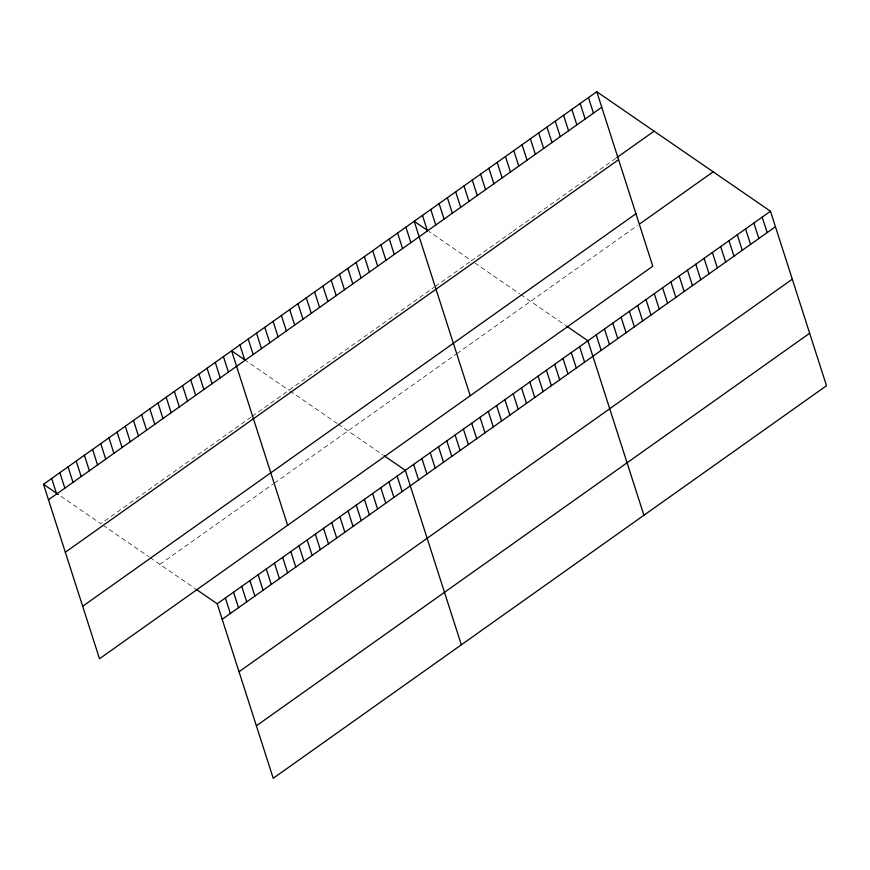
<?xml version="1.0" encoding="UTF-8"?>
<svg xmlns="http://www.w3.org/2000/svg" width="870" height="870" viewBox="0 0 870 870"><rect width="100%" height="100%" fill="white"/><g stroke="black" fill="none" stroke-linecap="round" stroke-linejoin="round"><path stroke-width="0.65" stroke-dasharray="4.35 3.26" d="M251.115 417.089L100.822 523.718L59.421 495.237M252.137 416.36L434.173 287.209M435.207 286.469L470.485 261.446M511.973 232.007L471.518 260.717L429.051 231.496M513.017 231.268L615.71 158.405M159.884 564.347L273.365 483.84M274.387 483.111L455.88 354.34M456.924 353.601L637.427 225.537M474.803 262.968L519.64 293.821M520.738 294.571L565.609 325.445M244.35 359.582L288.938 390.249M290.025 391L337.06 423.364M338.158 424.114L383.028 454.988M103.008 525.219L148.944 556.822M150.042 557.583L194.913 588.446"/><path stroke-width="1.3" d="M596.776 91.731L652.794 266.209L99.517 658.753L43.5 484.275L596.776 91.731L770.483 211.247L826.5 385.725L273.224 778.269L217.206 603.791L195.978 589.186M48.47 499.771L601.746 107.227M616.754 157.666L654.099 131.174M65.315 552.232L618.592 159.689M82.672 606.292L635.948 213.748M639.504 224.068L713.161 171.803M217.206 603.791L770.483 211.247M222.176 619.277L775.453 226.733M239.022 671.749L792.298 279.205M256.378 725.797L809.655 333.253M426.931 230.039L414.196 221.274L470.213 395.752M566.674 326.174L587.903 340.779L643.92 515.257M244.35 359.582L231.616 350.817L287.633 525.295M384.094 455.717L405.322 470.322L461.339 644.8M43.5 484.275L58.366 494.497M762.185 217.13L767.155 232.627M753.888 223.024L758.857 238.51M745.579 228.908L750.56 244.405M737.281 234.802L742.262 250.288M728.984 240.685L733.965 256.182M720.686 246.569L725.656 262.066M712.389 252.463L717.358 267.949M704.091 258.346L709.061 273.843M695.793 264.241L700.763 279.727M687.485 270.124L692.466 285.621M679.187 276.018L684.168 291.504M670.89 281.902L675.87 297.399M662.592 287.796L667.562 303.282M654.294 293.679L659.264 309.176M588.479 97.625L593.449 113.111M645.997 299.563L650.967 315.06M580.181 103.508L585.151 119.005M637.699 305.457L642.669 320.943M571.873 109.402L576.854 124.888M629.401 311.34L634.371 326.837M563.575 115.286L568.556 130.783M621.093 317.235L626.074 332.721M555.278 121.169L560.258 136.666M612.795 323.118L617.776 338.615M546.98 127.063L551.95 142.56M604.498 329.012L609.468 344.498M538.682 132.947L543.652 148.444M596.2 334.896L601.17 350.392M530.385 138.841L535.354 154.327M522.087 144.725L527.057 160.221M579.605 346.673L584.575 362.17M513.779 150.619L518.759 166.105M571.307 352.557L576.277 368.053M505.481 156.502L510.462 171.999M562.999 358.451L567.979 373.937M497.183 162.396L502.164 177.882M554.701 364.334L559.682 379.831M488.886 168.28L493.855 183.777M546.404 370.228L551.384 385.714M480.588 174.163L485.558 189.66M538.106 376.112L543.076 391.609M472.29 180.057L477.26 195.543M529.808 382.006L534.778 397.492M463.993 185.941L468.963 201.438M521.511 387.889L526.481 403.386M455.695 191.835L460.665 207.321M513.213 393.773L518.183 409.27M447.387 197.718L452.367 213.215M504.904 399.667L509.885 415.153M439.089 203.613L444.07 219.099M496.607 405.55L501.588 421.047M430.791 209.496L435.761 224.993M488.309 411.445L493.29 426.931M422.494 215.39L427.464 230.876M480.012 417.328L484.981 432.825M471.714 423.222L476.684 438.708M405.898 227.157L410.868 242.654M463.416 429.106L468.386 444.603M397.601 233.051L402.571 248.537M455.119 435L460.089 450.486M389.292 238.935L394.273 254.431M446.81 440.883L451.791 456.38M380.995 244.829L385.976 260.315M438.513 446.767L443.493 462.264M372.697 250.712L377.678 266.209M430.215 452.661L435.196 468.147M364.399 256.606L369.369 272.092M421.917 458.544L426.887 474.041M356.102 262.49L361.072 277.987M413.62 464.439L418.59 479.925M347.804 268.373L352.774 283.87M339.507 274.267L344.476 289.764M397.144 476.129L402.114 491.615M331.198 280.151L336.179 295.648M388.966 481.926L393.936 497.422M322.9 286.045L327.881 301.531M380.788 487.733L385.758 503.23M314.603 291.928L319.584 307.425M372.599 493.54L377.58 509.026M306.305 297.823L311.275 313.309M364.421 499.337L369.402 514.833M298.008 303.706L302.978 319.203M356.243 505.144L361.224 520.63M289.71 309.6L294.68 325.086M348.065 510.94L353.046 526.437M281.412 315.484L286.382 330.981M339.887 516.747L344.868 532.233M273.104 321.367L278.085 336.864M331.709 522.544L336.679 538.041M264.806 327.261L269.787 342.747M323.531 528.351L328.501 543.848M256.509 333.145L261.489 348.642M315.353 534.158L320.323 549.644M248.211 339.039L253.181 354.525M307.175 539.955L312.145 555.451M239.913 344.922L244.883 360.419M298.997 545.762L303.967 561.248M290.819 551.558L295.789 567.055M223.438 356.613L228.408 372.11M282.641 557.365L287.611 572.862M215.26 362.42L220.23 377.906M274.463 563.173L279.433 578.659M207.082 368.217L212.052 383.713M266.274 568.969L271.255 584.466M198.893 374.024L203.874 389.521M258.096 574.776L263.077 590.262M190.715 379.831L195.696 395.317M249.918 580.573L254.899 596.07M182.537 385.627L187.518 401.124M241.74 586.38L246.721 601.877M174.359 391.435L179.34 406.921M233.562 592.187L238.543 607.673M166.181 397.231L171.162 412.728M225.384 597.984L230.354 613.481M158.003 403.038L162.973 418.535M149.825 408.846L154.795 424.332M141.647 414.642L146.617 430.139M133.469 420.449L138.439 435.935M125.291 426.246L130.261 441.742M117.113 432.053L122.083 447.55M108.935 437.86L113.905 453.346M100.757 443.656L105.727 459.153M92.568 449.464L97.549 464.95M84.39 455.26L89.371 470.757M76.212 461.067L81.193 476.564M68.034 466.875L73.015 482.361M59.856 472.671L64.837 488.168M51.678 478.478L56.648 493.964"/></g></svg>
